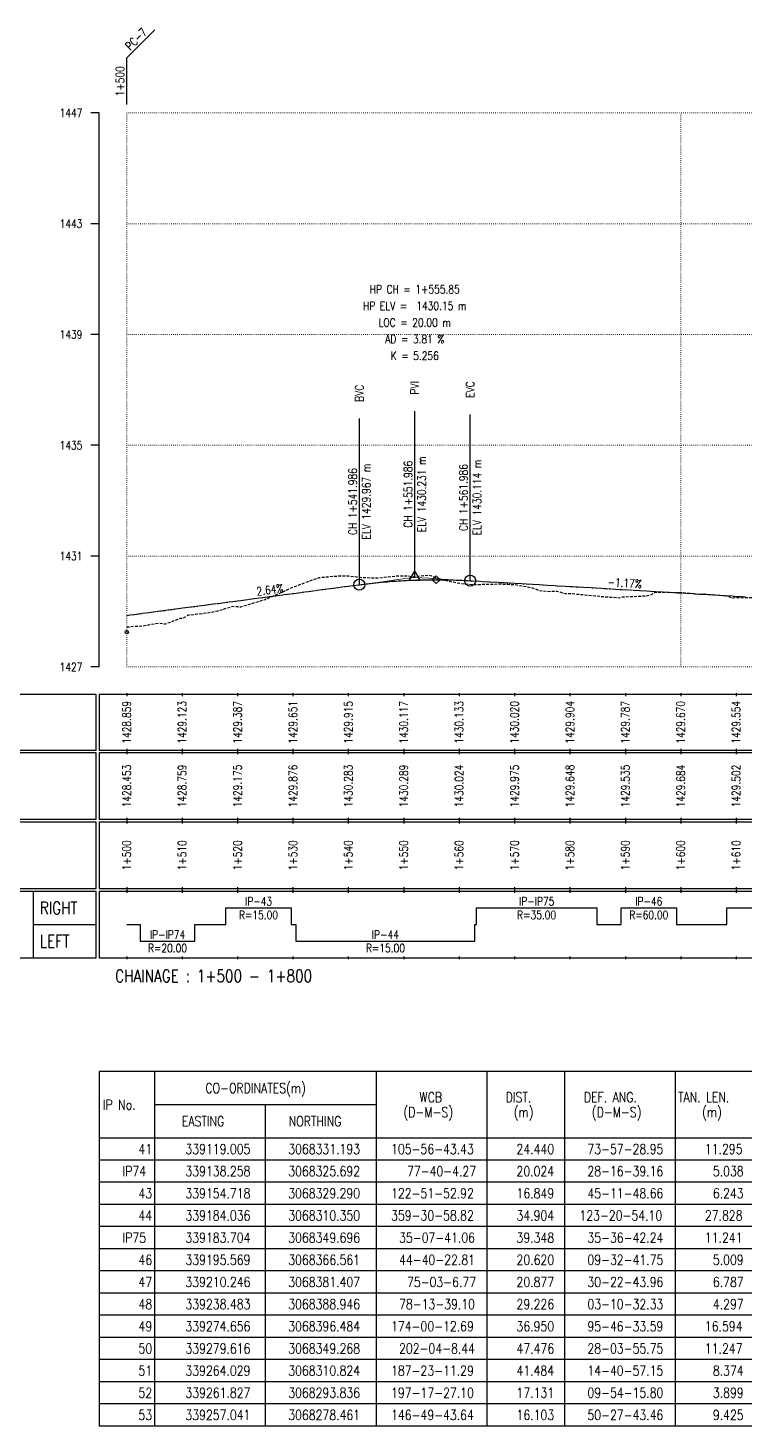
# Model space of a CAD drawing. Extents: x 337736 to 342003, y 3067251 to 3069533.
# Drawn here: x 340258 to 340387.3, y 3067250.7 to 3067503.1 of the extents above; entities that cross this region are included whole.
import ezdxf
from ezdxf.enums import TextEntityAlignment as Align

# ---------------------------------------------------------------- set-up
doc = ezdxf.new("R2010")
doc.units = 0
doc.header["$MEASUREMENT"] = 0
for name, pattern in [('Center', [2, 1.25, -0.25, 0.25, -0.25]), ('Dashed', [0.75, 0.5, -0.25]), ('Dot', [0.25, 0, -0.25])]:
    doc.linetypes.add(name, pattern=pattern)
for name, color, linetype, lineweight in [('Chainage Range', 7, 'Continuous', 25), ('Grids', 9, 'Dot', 13), ('PipeCulvert', 6, 'Continuous', 30), ('Vertical Alignment', 5, 'Center', 30), ('VIP Line', 2, 'Continuous', 5)]:
    doc.layers.add(name, color=color, linetype=linetype, lineweight=lineweight)
for name, color, linetype in [('Chainage_TXT', 7, 'Continuous'), ('DesignRL_TXT', 5, 'Continuous'), ('ExistRL_TXT', 3, 'Continuous'), ('GL', 3, 'Dashed'), ('Grade Text', 7, 'Continuous'), ('HC_Data', 7, 'Continuous'), ('HL Point', 2, 'Continuous'), ('Horizontal Alignment', 7, 'Continuous'), ('Remark', 7, 'Continuous'), ('Scale Line', 1, 'Continuous'), ('Title Box Text', 7, 'Continuous'), ('TitleBox', 7, 'Continuous'), ('VIP Mark', 7, 'Continuous')]:
    doc.layers.add(name, color=color, linetype=linetype)
doc.styles.get("Standard").update_dxf_attribs({"font": 'simplex.shx'})

msp = doc.modelspace()

# ---------------------------------------------------------------- linework, layer by layer
at = {"layer": 'GL', "flags": 128}
msp.add_lwpolyline([(340275.87, 3067395), (340276.49, 3067395), (340277.14, 3067395.08), (340277.28, 3067395.08), (340278.7, 3067395.14), (340279.85, 3067395.35), (340281.57, 3067395.63), (340282.85, 3067395.5), (340285.57, 3067396.52), (340285.98, 3067396.53), (340286.96, 3067397.11), (340289.43, 3067397.37), (340290.71, 3067397.55), (340292.36, 3067397.88), (340295.01, 3067398.68), (340295.87, 3067398.61), (340296.45, 3067398.57), (340298.06, 3067399.09), (340300.85, 3067399.92), (340302.25, 3067400.51), (340302.29, 3067400.53), (340306.05, 3067402.2), (340308.67, 3067403.18), (340310.66, 3067403.87), (340312.13, 3067404), (340313.13, 3067404.12), (340315.26, 3067404.19), (340315.87, 3067404.15), (340317.37, 3067404.02), (340318.59, 3067403.86), (340321.15, 3067403.8), (340324.89, 3067404.2), (340326.67, 3067404.17), (340327.28, 3067404.03), (340327.86, 3067404.08), (340330.43, 3067404.33), (340330.87, 3067404.16), (340332.78, 3067403.48), (340335.87, 3067402.85), (340337.31, 3067402.7), (340338.29, 3067402.63), (340341.32, 3067402.65), (340341.38, 3067402.65), (340341.41, 3067402.64), (340342.93, 3067402.73), (340345.9, 3067402.61), (340349.13, 3067402.02), (340350.33, 3067401.52), (340351.77, 3067401.37), (340353.58, 3067401.4), (340355.02, 3067400.99), (340355.87, 3067400.97), (340356.35, 3067400.96), (340361.48, 3067400.47), (340364.85, 3067400.21), (340365.26, 3067400.38), (340368.41, 3067400.51), (340369.72, 3067400.57), (340370.45, 3067400.74), (340371.31, 3067401.25), (340373.27, 3067401.23), (340375.87, 3067401.16), (340376.76, 3067401.13), (340379.25, 3067400.87), (340380.15, 3067400.91), (340383.9, 3067400.61), (340385.36, 3067400.18), (340385.6, 3067400.24), (340387.54, 3067400.27), (340390.09, 3067400.29), (340391.58, 3067400.35), (340392.89, 3067400.38), (340393.99, 3067400.78), (340395.59, 3067400.54), (340395.87, 3067400.57), (340397.21, 3067400.7), (340399.65, 3067401.66), (340403.5, 3067402.27), (340405.16, 3067402.53), (340406.73, 3067402.74), (340408.18, 3067403.51), (340410.11, 3067403.57), (340411.3, 3067403.69), (340412.83, 3067404.25), (340415.87, 3067404.35), (340416.94, 3067404.38), (340418.27, 3067405.31), (340418.35, 3067405.36), (340422.75, 3067407.3), (340425.42, 3067407.35), (340426.5, 3067407.66), (340427.22, 3067408.15), (340428.61, 3067409.42), (340430.42, 3067410.15), (340431.72, 3067410.25), (340433.69, 3067411.12), (340435.87, 3067412.27), (340438.23, 3067413.52), (340442.23, 3067416.19), (340443.93, 3067418.09), (340447.78, 3067421.84), (340451.57, 3067421.03), (340451.73, 3067421.21), (340451.93, 3067421.26), (340452.8, 3067424.27), (340455.87, 3067424.25), (340455.96, 3067424.25), (340458.53, 3067423.71), (340458.86, 3067423.58), (340460.16, 3067424.41), (340461.57, 3067425.3), (340464.64, 3067424.56), (340464.9, 3067424.61), (340465.69, 3067426.14), (340467.19, 3067427.17), (340470.81, 3067427.77), (340471.73, 3067428.25), (340472.86, 3067429.96), (340474.72, 3067430.88), (340475.87, 3067430.34), (340476.27, 3067430.15), (340478.25, 3067430.6), (340479.33, 3067431.58), (340481.95, 3067430.97), (340484.04, 3067430.99), (340484.91, 3067431.14), (340487.39, 3067431.04), (340494.57, 3067432.06), (340495.87, 3067432.2), (340496.99, 3067432.3), (340499.35, 3067432.5), (340500.84, 3067432.61), (340502.98, 3067432.88), (340503.1, 3067433.23), (340505.38, 3067433.54), (340506.17, 3067433.38), (340507.76, 3067433.98), (340509.76, 3067434.74), (340509.83, 3067434.77), (340513.02, 3067436.21), (340514.47, 3067437.06), (340515.79, 3067437.81), (340515.87, 3067437.85), (340518.98, 3067439.62), (340520.46, 3067440.24), (340520.82, 3067440.46), (340526.88, 3067444.41), (340529.43, 3067446.24), (340529.61, 3067446.35), (340533.63, 3067448.87), (340535.87, 3067449.84), (340536.26, 3067450.01), (340537.18, 3067450.52), (340540.52, 3067452.93), (340542.77, 3067454.42), (340543.71, 3067455.25), (340544.66, 3067455.92), (340547.8, 3067458.09), (340548.26, 3067458.51), (340549.16, 3067459.08), (340552.38, 3067460.81)], dxfattribs=at)
at = {"layer": 'Grids'}
for p, q in [((340275.87, 3067487.73), (340575.87, 3067487.73)), ((340275.87, 3067387.73), (340275.87, 3067487.73)), ((340375.87, 3067387.73), (340375.87, 3067487.73)), ((340275.87, 3067467.73), (340575.87, 3067467.73)), ((340275.87, 3067447.73), (340575.87, 3067447.73)), ((340275.87, 3067427.73), (340575.87, 3067427.73)), ((340275.87, 3067407.73), (340575.87, 3067407.73)), ((340275.87, 3067387.73), (340575.87, 3067387.73))]:
    msp.add_line(p, q, dxfattribs=at)
at = {"layer": 'HC_Data'}
for p, q in [((340280.87, 3067314.73), (340280.87, 3067302.73)), ((340320.87, 3067314.73), (340320.87, 3067302.73)), ((340340.87, 3067314.73), (340340.87, 3067302.73)), ((340354.87, 3067314.73), (340354.87, 3067302.73)), ((340374.87, 3067314.73), (340374.87, 3067302.73)), ((340320.87, 3067308.73), (340280.87, 3067308.73)), ((340300.87, 3067308.73), (340300.87, 3067302.73)), ((340270.87, 3067302.73), (340270.87, 3067250.73)), ((340280.87, 3067302.73), (340280.87, 3067250.73)), ((340300.87, 3067302.73), (340300.87, 3067250.73)), ((340320.87, 3067302.73), (340320.87, 3067250.73)), ((340340.87, 3067302.73), (340340.87, 3067250.73)), ((340354.87, 3067302.73), (340354.87, 3067250.73)), ((340374.87, 3067302.73), (340374.87, 3067250.73)), ((340502.87, 3067298.73), (340270.87, 3067298.73)), ((340502.87, 3067294.73), (340270.87, 3067294.73)), ((340502.87, 3067290.73), (340270.87, 3067290.73)), ((340502.87, 3067286.73), (340270.87, 3067286.73)), ((340502.87, 3067282.73), (340270.87, 3067282.73)), ((340502.87, 3067278.73), (340270.87, 3067278.73)), ((340502.87, 3067274.73), (340270.87, 3067274.73)), ((340502.87, 3067270.73), (340270.87, 3067270.73)), ((340502.87, 3067266.73), (340270.87, 3067266.73)), ((340502.87, 3067262.73), (340270.87, 3067262.73)), ((340502.87, 3067258.73), (340270.87, 3067258.73)), ((340502.87, 3067254.73), (340270.87, 3067254.73)), ((340502.87, 3067250.73), (340270.87, 3067250.73))]:
    msp.add_line(p, q, dxfattribs=at)
msp.add_lwpolyline([(340270.87, 3067314.73), (340270.87, 3067302.73), (340502.87, 3067302.73), (340502.87, 3067314.73), (340270.87, 3067314.73)], dxfattribs=at)
at = {"layer": 'HL Point'}
msp.add_lwpolyline([(340331.01, 3067403.48), (340331.72, 3067404.19), (340332.43, 3067403.48), (340331.72, 3067402.78), (340331.01, 3067403.48)], dxfattribs=at)
at = {"layer": 'Horizontal Alignment'}
msp.add_lwpolyline([(340275.87, 3067341.23), (340278.31, 3067341.23), (340278.31, 3067338.23), (340288.18, 3067338.23), (340288.18, 3067341.23), (340293.75, 3067341.23), (340293.75, 3067344.23), (340305.58, 3067344.23), (340305.58, 3067341.23), (340306.41, 3067341.23), (340306.41, 3067338.23), (340338.7, 3067338.23), (340338.7, 3067341.23), (340338.98, 3067341.23), (340338.98, 3067344.23), (340360.74, 3067344.23), (340360.74, 3067341.23), (340365.11, 3067341.23), (340365.11, 3067344.23), (340375.1, 3067344.23), (340375.1, 3067341.23), (340384.18, 3067341.23), (340384.18, 3067344.23), (340397.44, 3067344.23)], dxfattribs=at)
at = {"layer": 'PipeCulvert'}
msp.add_circle((340275.87, 3067394.03), 0.3, dxfattribs=at)
at = {"layer": 'Remark'}
for p, q in [((340275.87, 3067497.63), (340280.96, 3067502.73)), ((340275.87, 3067489.23), (340275.87, 3067497.63))]:
    msp.add_line(p, q, dxfattribs=at)
at = {"layer": 'Scale Line'}
for p, q in [((340270.87, 3067487.73), (340269.37, 3067487.73)), ((340270.87, 3067387.73), (340270.87, 3067487.73)), ((340270.87, 3067467.73), (340269.37, 3067467.73)), ((340270.87, 3067447.73), (340269.37, 3067447.73)), ((340270.87, 3067427.73), (340269.37, 3067427.73)), ((340270.87, 3067407.73), (340269.37, 3067407.73)), ((340270.87, 3067387.73), (340269.37, 3067387.73))]:
    msp.add_line(p, q, dxfattribs=at)
at = {"layer": 'TitleBox'}
for p, q in [((340275.87, 3067382.98), (340275.87, 3067382.48)), ((340285.87, 3067382.98), (340285.87, 3067382.48)), ((340295.87, 3067382.98), (340295.87, 3067382.48)), ((340305.87, 3067382.98), (340305.87, 3067382.48)), ((340315.87, 3067382.98), (340315.87, 3067382.48)), ((340325.87, 3067382.98), (340325.87, 3067382.48)), ((340335.87, 3067382.98), (340335.87, 3067382.48)), ((340345.87, 3067382.98), (340345.87, 3067382.48)), ((340355.87, 3067382.98), (340355.87, 3067382.48)), ((340365.87, 3067382.98), (340365.87, 3067382.48)), ((340375.87, 3067382.98), (340375.87, 3067382.48)), ((340385.87, 3067382.98), (340385.87, 3067382.48)), ((340275.87, 3067372.98), (340275.87, 3067372.48)), ((340275.87, 3067372.48), (340275.87, 3067371.98)), ((340285.87, 3067372.98), (340285.87, 3067372.48)), ((340285.87, 3067372.48), (340285.87, 3067371.98)), ((340295.87, 3067372.98), (340295.87, 3067372.48)), ((340295.87, 3067372.48), (340295.87, 3067371.98)), ((340305.87, 3067372.98), (340305.87, 3067372.48)), ((340305.87, 3067372.48), (340305.87, 3067371.98)), ((340315.87, 3067372.98), (340315.87, 3067372.48)), ((340315.87, 3067372.48), (340315.87, 3067371.98)), ((340325.87, 3067372.98), (340325.87, 3067372.48)), ((340325.87, 3067372.48), (340325.87, 3067371.98)), ((340335.87, 3067372.98), (340335.87, 3067372.48)), ((340335.87, 3067372.48), (340335.87, 3067371.98)), ((340345.87, 3067372.98), (340345.87, 3067372.48)), ((340345.87, 3067372.48), (340345.87, 3067371.98)), ((340355.87, 3067372.98), (340355.87, 3067372.48)), ((340355.87, 3067372.48), (340355.87, 3067371.98)), ((340365.87, 3067372.98), (340365.87, 3067372.48)), ((340365.87, 3067372.48), (340365.87, 3067371.98)), ((340375.87, 3067372.98), (340375.87, 3067372.48)), ((340375.87, 3067372.48), (340375.87, 3067371.98)), ((340385.87, 3067372.98), (340385.87, 3067372.48)), ((340385.87, 3067372.48), (340385.87, 3067371.98)), ((340275.87, 3067360.48), (340275.87, 3067359.98)), ((340275.87, 3067359.98), (340275.87, 3067359.48)), ((340285.87, 3067360.48), (340285.87, 3067359.98)), ((340285.87, 3067359.98), (340285.87, 3067359.48)), ((340295.87, 3067360.48), (340295.87, 3067359.98)), ((340295.87, 3067359.98), (340295.87, 3067359.48)), ((340305.87, 3067360.48), (340305.87, 3067359.98)), ((340305.87, 3067359.98), (340305.87, 3067359.48)), ((340315.87, 3067360.48), (340315.87, 3067359.98)), ((340315.87, 3067359.98), (340315.87, 3067359.48)), ((340325.87, 3067360.48), (340325.87, 3067359.98)), ((340325.87, 3067359.98), (340325.87, 3067359.48)), ((340335.87, 3067360.48), (340335.87, 3067359.98)), ((340335.87, 3067359.98), (340335.87, 3067359.48)), ((340345.87, 3067360.48), (340345.87, 3067359.98)), ((340345.87, 3067359.98), (340345.87, 3067359.48)), ((340355.87, 3067360.48), (340355.87, 3067359.98)), ((340355.87, 3067359.98), (340355.87, 3067359.48)), ((340365.87, 3067360.48), (340365.87, 3067359.98)), ((340365.87, 3067359.98), (340365.87, 3067359.48)), ((340375.87, 3067360.48), (340375.87, 3067359.98)), ((340375.87, 3067359.98), (340375.87, 3067359.48)), ((340385.87, 3067360.48), (340385.87, 3067359.98)), ((340385.87, 3067359.98), (340385.87, 3067359.48)), ((340259.04, 3067335.23), (340259.04, 3067347.23)), ((340275.87, 3067347.98), (340275.87, 3067347.48)), ((340275.87, 3067347.48), (340275.87, 3067346.98)), ((340285.87, 3067347.98), (340285.87, 3067347.48)), ((340285.87, 3067347.48), (340285.87, 3067346.98)), ((340295.87, 3067347.98), (340295.87, 3067347.48)), ((340295.87, 3067347.48), (340295.87, 3067346.98)), ((340305.87, 3067347.98), (340305.87, 3067347.48)), ((340305.87, 3067347.48), (340305.87, 3067346.98)), ((340315.87, 3067347.98), (340315.87, 3067347.48)), ((340315.87, 3067347.48), (340315.87, 3067346.98)), ((340325.87, 3067347.98), (340325.87, 3067347.48)), ((340325.87, 3067347.48), (340325.87, 3067346.98)), ((340335.87, 3067347.98), (340335.87, 3067347.48)), ((340335.87, 3067347.48), (340335.87, 3067346.98)), ((340345.87, 3067347.98), (340345.87, 3067347.48)), ((340345.87, 3067347.48), (340345.87, 3067346.98)), ((340355.87, 3067347.98), (340355.87, 3067347.48)), ((340355.87, 3067347.48), (340355.87, 3067346.98)), ((340365.87, 3067347.98), (340365.87, 3067347.48)), ((340365.87, 3067347.48), (340365.87, 3067346.98)), ((340375.87, 3067347.98), (340375.87, 3067347.48)), ((340375.87, 3067347.48), (340375.87, 3067346.98)), ((340385.87, 3067347.98), (340385.87, 3067347.48)), ((340385.87, 3067347.48), (340385.87, 3067346.98)), ((340259.04, 3067341.23), (340270.37, 3067341.23)), ((340275.87, 3067335.48), (340275.87, 3067334.98)), ((340285.87, 3067335.48), (340285.87, 3067334.98)), ((340295.87, 3067335.48), (340295.87, 3067334.98)), ((340305.87, 3067335.48), (340305.87, 3067334.98)), ((340315.87, 3067335.48), (340315.87, 3067334.98)), ((340325.87, 3067335.48), (340325.87, 3067334.98)), ((340335.87, 3067335.48), (340335.87, 3067334.98)), ((340345.87, 3067335.48), (340345.87, 3067334.98)), ((340355.87, 3067335.48), (340355.87, 3067334.98)), ((340365.87, 3067335.48), (340365.87, 3067334.98)), ((340375.87, 3067335.48), (340375.87, 3067334.98)), ((340385.87, 3067335.48), (340385.87, 3067334.98))]:
    msp.add_line(p, q, dxfattribs=at)
for points in [[(340270.37, 3067382.73), (340236.37, 3067382.73), (340236.37, 3067372.73), (340270.37, 3067372.73)], [(340270.87, 3067372.73), (340580.87, 3067372.73), (340580.87, 3067382.73), (340270.87, 3067382.73)], [(340270.37, 3067372.23), (340236.37, 3067372.23), (340236.37, 3067360.23), (340270.37, 3067360.23)], [(340270.87, 3067360.23), (340580.87, 3067360.23), (340580.87, 3067372.23), (340270.87, 3067372.23)], [(340270.37, 3067359.73), (340236.37, 3067359.73), (340236.37, 3067347.73), (340270.37, 3067347.73)], [(340270.87, 3067347.73), (340580.87, 3067347.73), (340580.87, 3067359.73), (340270.87, 3067359.73)], [(340270.37, 3067347.23), (340236.37, 3067347.23), (340236.37, 3067335.23), (340270.37, 3067335.23)], [(340270.87, 3067335.23), (340580.87, 3067335.23), (340580.87, 3067347.23), (340270.87, 3067347.23)]]:
    msp.add_lwpolyline(points, close=True, dxfattribs=at)
at = {"layer": 'Vertical Alignment'}
msp.add_lwpolyline([(340275.87, 3067397.03), (340276.49, 3067397.11), (340277.14, 3067397.2), (340277.28, 3067397.22), (340278.7, 3067397.41), (340279.85, 3067397.56), (340281.57, 3067397.78), (340282.85, 3067397.95), (340285.57, 3067398.31), (340285.98, 3067398.37), (340286.96, 3067398.49), (340289.43, 3067398.82), (340290.71, 3067398.99), (340292.36, 3067399.21), (340295.01, 3067399.56), (340295.87, 3067399.67), (340296.45, 3067399.75), (340298.06, 3067399.96), (340300.85, 3067400.33), (340302.25, 3067400.51), (340302.29, 3067400.52), (340306.05, 3067401.01), (340308.67, 3067401.36), (340310.66, 3067401.62), (340312.13, 3067401.81), (340313.13, 3067401.95), (340315.26, 3067402.23), (340315.87, 3067402.31), (340317.37, 3067402.51), (340317.86, 3067402.57), (340318.36, 3067402.63), (340318.86, 3067402.7), (340319.36, 3067402.76), (340319.86, 3067402.81), (340320.36, 3067402.87), (340320.86, 3067402.92), (340321.36, 3067402.97), (340321.86, 3067403.02), (340322.36, 3067403.07), (340322.86, 3067403.11), (340323.36, 3067403.15), (340323.86, 3067403.19), (340324.36, 3067403.23), (340324.86, 3067403.26), (340325.36, 3067403.29), (340325.86, 3067403.32), (340326.36, 3067403.35), (340326.86, 3067403.37), (340327.36, 3067403.39), (340327.86, 3067403.41), (340328.36, 3067403.43), (340328.86, 3067403.44), (340329.36, 3067403.46), (340329.86, 3067403.47), (340330.36, 3067403.48), (340330.86, 3067403.48), (340331.36, 3067403.48), (340331.86, 3067403.48), (340332.36, 3067403.48), (340332.86, 3067403.48), (340333.36, 3067403.47), (340333.86, 3067403.46), (340334.36, 3067403.45), (340334.86, 3067403.44), (340335.36, 3067403.42), (340335.86, 3067403.4), (340336.36, 3067403.38), (340336.86, 3067403.36), (340337.36, 3067403.33), (340337.86, 3067403.3), (340337.86, 3067403.3), (340338.29, 3067403.28), (340341.32, 3067403.1), (340341.38, 3067403.1), (340341.41, 3067403.1), (340342.93, 3067403.01), (340345.9, 3067402.84), (340349.13, 3067402.65), (340350.33, 3067402.58), (340351.77, 3067402.49), (340353.58, 3067402.39), (340355.02, 3067402.3), (340355.87, 3067402.25), (340356.35, 3067402.23), (340361.48, 3067401.93), (340364.85, 3067401.73), (340365.26, 3067401.71), (340368.41, 3067401.52), (340369.72, 3067401.45), (340370.45, 3067401.4), (340371.31, 3067401.35), (340373.27, 3067401.24), (340375.87, 3067401.09), (340376.76, 3067401.03), (340379.25, 3067400.89), (340380.15, 3067400.84), (340383.9, 3067400.62), (340385.36, 3067400.53), (340385.6, 3067400.52), (340387.54, 3067400.4)], dxfattribs=at)
at = {"layer": 'VIP Line'}
msp.add_lwpolyline([(340275.87, 3067397.03), (340276.49, 3067397.11), (340277.14, 3067397.2), (340277.28, 3067397.22), (340278.7, 3067397.41), (340279.85, 3067397.56), (340281.57, 3067397.78), (340282.85, 3067397.95), (340285.57, 3067398.31), (340285.98, 3067398.37), (340286.96, 3067398.49), (340289.43, 3067398.82), (340290.71, 3067398.99), (340292.36, 3067399.21), (340295.01, 3067399.56), (340295.87, 3067399.67), (340296.45, 3067399.75), (340298.06, 3067399.96), (340300.85, 3067400.33), (340302.25, 3067400.51), (340302.29, 3067400.52), (340306.05, 3067401.01), (340308.67, 3067401.36), (340310.66, 3067401.62), (340312.13, 3067401.81), (340313.13, 3067401.95), (340315.26, 3067402.23), (340315.87, 3067402.31), (340317.37, 3067402.51), (340318.59, 3067402.67), (340321.15, 3067403), (340324.89, 3067403.5), (340326.67, 3067403.73), (340327.28, 3067403.81), (340327.86, 3067403.89), (340330.43, 3067403.74), (340330.87, 3067403.71), (340332.78, 3067403.6), (340335.87, 3067403.42), (340337.31, 3067403.34), (340338.29, 3067403.28), (340341.32, 3067403.1), (340341.38, 3067403.1), (340341.41, 3067403.1), (340342.93, 3067403.01), (340345.9, 3067402.84), (340349.13, 3067402.65), (340350.33, 3067402.58), (340351.77, 3067402.49), (340353.58, 3067402.39), (340355.02, 3067402.3), (340355.87, 3067402.25), (340356.35, 3067402.23), (340361.48, 3067401.93), (340364.85, 3067401.73), (340365.26, 3067401.71), (340368.41, 3067401.52), (340369.72, 3067401.45), (340370.45, 3067401.4), (340371.31, 3067401.35), (340373.27, 3067401.24), (340375.87, 3067401.09), (340376.76, 3067401.03), (340379.25, 3067400.89), (340380.15, 3067400.84), (340383.9, 3067400.62), (340385.36, 3067400.53), (340385.6, 3067400.52), (340387.54, 3067400.4)], dxfattribs=at)
at = {"layer": 'VIP Mark'}
for p, q in [((340317.86, 3067402.57), (340317.86, 3067432.57)), ((340327.86, 3067403.89), (340327.86, 3067433.89)), ((340337.86, 3067403.3), (340337.86, 3067433.3))]:
    msp.add_line(p, q, dxfattribs=at)
msp.add_lwpolyline([(340326.86, 3067403.31), (340327.86, 3067405.04), (340328.86, 3067403.31), (340326.86, 3067403.31)], dxfattribs=at)
for centre in [(340337.86, 3067403.3), (340317.86, 3067402.57)]:
    msp.add_circle(centre, 1, dxfattribs=at)

# ---------------------------------------------------------------- texts
at = {"width": 0.8}
for s, p in [('1447', (340267.87, 3067487.73)), ('1443', (340267.87, 3067467.73)), ('1439', (340267.87, 3067447.73)), ('1435', (340267.87, 3067427.73)), ('1431', (340267.87, 3067407.73)), ('1427', (340267.87, 3067387.73))]:
    msp.add_text(s, height=1.5, dxfattribs=at).set_placement(p, align=Align.MIDDLE_RIGHT)
at = {"layer": 'Chainage Range', "width": 0.8}
msp.add_text('CHAINAGE : 1+500 - 1+800', height=2.25, dxfattribs=at).set_placement((340273.78, 3067330.84))
at = {"layer": 'Chainage_TXT', "width": 0.8}
for s, p in [('1+500', (340275.87, 3067353.73)), ('1+510', (340285.87, 3067353.73)), ('1+520', (340295.87, 3067353.73)), ('1+530', (340305.87, 3067353.73)), ('1+540', (340315.87, 3067353.73)), ('1+550', (340325.87, 3067353.73)), ('1+560', (340335.87, 3067353.73)), ('1+570', (340345.87, 3067353.73)), ('1+580', (340355.87, 3067353.73)), ('1+590', (340365.87, 3067353.73)), ('1+600', (340375.87, 3067353.73)), ('1+610', (340385.87, 3067353.73))]:
    msp.add_text(s, height=1.5, rotation=90, dxfattribs=at).set_placement(p, align=Align.MIDDLE_CENTER)
at = {"layer": 'DesignRL_TXT', "width": 0.8}
for s, p in [('1428.859', (340275.87, 3067377.73)), ('1429.123', (340285.87, 3067377.73)), ('1429.387', (340295.87, 3067377.73)), ('1429.651', (340305.87, 3067377.73)), ('1429.915', (340315.87, 3067377.73)), ('1430.117', (340325.87, 3067377.73)), ('1430.133', (340335.87, 3067377.73)), ('1430.020', (340345.87, 3067377.73)), ('1429.904', (340355.87, 3067377.73)), ('1429.787', (340365.87, 3067377.73)), ('1429.670', (340375.87, 3067377.73)), ('1429.554', (340385.87, 3067377.73))]:
    msp.add_text(s, height=1.5, rotation=90, dxfattribs=at).set_placement(p, align=Align.MIDDLE_CENTER)
at = {"layer": 'ExistRL_TXT', "width": 0.8}
for s, p in [('1428.453', (340275.87, 3067366.23)), ('1428.759', (340285.87, 3067366.23)), ('1429.175', (340295.87, 3067366.23)), ('1429.876', (340305.87, 3067366.23)), ('1430.283', (340315.87, 3067366.23)), ('1430.289', (340325.87, 3067366.23)), ('1430.024', (340335.87, 3067366.23)), ('1429.975', (340345.87, 3067366.23)), ('1429.648', (340355.87, 3067366.23)), ('1429.535', (340365.87, 3067366.23)), ('1429.684', (340375.87, 3067366.23)), ('1429.502', (340385.87, 3067366.23))]:
    msp.add_text(s, height=1.5, rotation=90, dxfattribs=at).set_placement(p, align=Align.MIDDLE_CENTER)
at = {"layer": 'Grade Text', "width": 0.8}
for s, rotation, p in [('2.64%', 7.5131, (340301.86, 3067400.46)), ('-1.17%', 356.6597, (340365.68, 3067401.68))]:
    msp.add_text(s, height=1.5, rotation=rotation, dxfattribs=at).set_placement(p, align=Align.BOTTOM_CENTER)
at = {"layer": 'HC_Data', "width": 0.8}
for s, p in [('CO-ORDINATES(m)', (340290.07, 3067310.83)), ('WCB', (340328.71, 3067309.18)), ('DIST.', (340344.27, 3067309.18)), ('DEF. ANG.', (340358.39, 3067309.18)), ('TAN. LEN.', (340375.39, 3067309.18)), ('IP No.', (340271.55, 3067307.83)), ('(D-M-S)', (340325.83, 3067306.48)), ('(m)', (340345.71, 3067306.48)), ('(D-M-S)', (340359.83, 3067306.48)), ('(m)', (340379.71, 3067306.48)), ('EASTING', (340285.83, 3067304.83)), ('NORTHING', (340305.11, 3067304.83)), ('41', (340277.99, 3067299.83)), ('339119.005', (340286.47, 3067299.83)), ('3068331.193', (340305.03, 3067299.83)), ('105-56-43.43', (340323.59, 3067299.83)), ('24.440', (340346.23, 3067299.83)), ('73-57-28.95', (340359.03, 3067299.83)), ('11.295', (340380.23, 3067299.83)), ('IP74', (340275.11, 3067295.83)), ('339138.258', (340286.47, 3067295.83)), ('3068325.692', (340305.03, 3067295.83)), ('77-40-4.27', (340326.47, 3067295.83)), ('20.024', (340346.23, 3067295.83)), ('28-16-39.16', (340359.03, 3067295.83)), ('5.038', (340381.67, 3067295.83)), ('43', (340277.99, 3067291.83)), ('339154.718', (340286.47, 3067291.83)), ('3068329.290', (340305.03, 3067291.83)), ('122-51-52.92', (340323.59, 3067291.83)), ('16.849', (340346.23, 3067291.83)), ('45-11-48.66', (340359.03, 3067291.83)), ('6.243', (340381.67, 3067291.83)), ('44', (340277.99, 3067287.83)), ('339184.036', (340286.47, 3067287.83)), ('3068310.350', (340305.03, 3067287.83)), ('359-30-58.82', (340323.59, 3067287.83)), ('34.904', (340346.23, 3067287.83)), ('123-20-54.10', (340357.59, 3067287.83)), ('27.828', (340380.23, 3067287.83)), ('IP75', (340275.11, 3067283.83)), ('339183.704', (340286.47, 3067283.83)), ('3068349.696', (340305.03, 3067283.83)), ('35-07-41.06', (340325.03, 3067283.83)), ('39.348', (340346.23, 3067283.83)), ('35-36-42.24', (340359.03, 3067283.83)), ('11.241', (340380.23, 3067283.83)), ('46', (340277.99, 3067279.83)), ('339195.569', (340286.47, 3067279.83)), ('3068366.561', (340305.03, 3067279.83)), ('44-40-22.81', (340325.03, 3067279.83)), ('20.620', (340346.23, 3067279.83)), ('09-32-41.75', (340359.03, 3067279.83)), ('5.009', (340381.67, 3067279.83)), ('47', (340277.99, 3067275.83)), ('339210.246', (340286.47, 3067275.83)), ('3068381.407', (340305.03, 3067275.83)), ('75-03-6.77', (340326.47, 3067275.83)), ('20.877', (340346.23, 3067275.83)), ('30-22-43.96', (340359.03, 3067275.83)), ('6.787', (340381.67, 3067275.83)), ('48', (340277.99, 3067271.83)), ('339238.483', (340286.47, 3067271.83)), ('3068388.946', (340305.03, 3067271.83)), ('78-13-39.10', (340325.03, 3067271.83)), ('29.226', (340346.23, 3067271.83)), ('03-10-32.33', (340359.03, 3067271.83)), ('4.297', (340381.67, 3067271.83)), ('49', (340277.99, 3067267.83)), ('339274.656', (340286.47, 3067267.83)), ('3068396.484', (340305.03, 3067267.83)), ('174-00-12.69', (340323.59, 3067267.83)), ('36.950', (340346.23, 3067267.83)), ('95-46-33.59', (340359.03, 3067267.83)), ('16.594', (340380.23, 3067267.83)), ('50', (340277.99, 3067263.83)), ('339279.616', (340286.47, 3067263.83)), ('3068349.268', (340305.03, 3067263.83)), ('202-04-8.44', (340325.03, 3067263.83)), ('47.476', (340346.23, 3067263.83)), ('28-03-55.75', (340359.03, 3067263.83)), ('11.247', (340380.23, 3067263.83)), ('51', (340277.99, 3067259.83)), ('339264.029', (340286.47, 3067259.83)), ('3068310.824', (340305.03, 3067259.83)), ('187-23-11.29', (340323.59, 3067259.83)), ('41.484', (340346.23, 3067259.83)), ('14-40-57.15', (340359.03, 3067259.83)), ('8.374', (340381.67, 3067259.83)), ('52', (340277.99, 3067255.83)), ('339261.827', (340286.47, 3067255.83)), ('3068293.836', (340305.03, 3067255.83)), ('197-17-27.10', (340323.59, 3067255.83)), ('17.131', (340346.23, 3067255.83)), ('09-54-15.80', (340359.03, 3067255.83)), ('3.899', (340381.67, 3067255.83)), ('53', (340277.99, 3067251.83)), ('339257.041', (340286.47, 3067251.83)), ('3068278.461', (340305.03, 3067251.83)), ('146-49-43.64', (340323.59, 3067251.83)), ('16.103', (340346.23, 3067251.83)), ('50-27-43.46', (340359.03, 3067251.83)), ('9.425', (340381.67, 3067251.83))]:
    msp.add_text(s, height=1.8, dxfattribs=at).set_placement(p)
at = {"layer": 'Horizontal Alignment', "width": 0.8}
for s, p in [('IP-43', (340299.66, 3067344.23)), ('IP-IP75', (340349.86, 3067344.23)), ('IP-46', (340370.1, 3067344.23)), ('IP-IP74', (340283.24, 3067338.23)), ('IP-44', (340322.56, 3067338.23))]:
    msp.add_text(s, height=1.5, dxfattribs=at).set_placement(p, align=Align.BOTTOM_CENTER)
for s, p in [('R=15.00', (340299.66, 3067343.73)), ('R=35.00', (340349.86, 3067343.73)), ('R=60.00', (340370.1, 3067343.73)), ('R=20.00', (340283.24, 3067337.73)), ('R=15.00', (340322.56, 3067337.73))]:
    msp.add_text(s, height=1.5, dxfattribs=at).set_placement(p, align=Align.TOP_CENTER)
at = {"layer": 'Remark', "width": 0.8}
for s, rotation, p in [('PC-7', 45, (340278.42, 3067500.18)), ('1+500', 90, (340275.87, 3067493.43))]:
    msp.add_text(s, height=1.5, rotation=rotation, dxfattribs=at).set_placement(p, align=Align.BOTTOM_CENTER)
at = {"layer": 'Title Box Text', "width": 0.8}
for s, p in [('RIGHT', (340260.17, 3067343.11)), ('LEFT', (340260.17, 3067337.11))]:
    msp.add_text(s, height=2.25, dxfattribs=at).set_placement(p)
at = {"layer": 'VIP Mark', "width": 0.8}
for s, p in [('HP CH = 1+555.85', (340327.86, 3067455.89)), ('HP ELV =  1430.15 m', (340327.86, 3067452.89)), ('LOC = 20.00 m', (340327.86, 3067449.89)), ('AD = 3.81 %', (340327.86, 3067446.89)), ('K = 5.256', (340327.86, 3067443.89))]:
    msp.add_text(s, height=1.5, dxfattribs=at).set_placement(p, align=Align.MIDDLE_CENTER)
for s, p in [('PVI', (340327.86, 3067436.89)), ('EVC', (340337.86, 3067436.3)), ('BVC', (340317.86, 3067435.57))]:
    msp.add_text(s, height=1.5, rotation=90, dxfattribs=at).set_placement(p, align=Align.MIDDLE_LEFT)
for s, p in [('ELV 1429.967 m', (340318.36, 3067417.57)), ('ELV 1430.231 m', (340328.36, 3067418.89)), ('ELV 1430.114 m', (340338.36, 3067418.3))]:
    msp.add_text(s, height=1.5, rotation=90, dxfattribs=at).set_placement(p, align=Align.TOP_CENTER)
for s, p in [('CH 1+551.986', (340327.86, 3067418.89)), ('CH 1+561.986', (340337.86, 3067418.3)), ('CH 1+541.986', (340317.86, 3067417.57))]:
    msp.add_text(s, height=1.5, rotation=90, dxfattribs=at).set_placement(p, align=Align.BOTTOM_CENTER)

doc.saveas('drawing.dxf')
